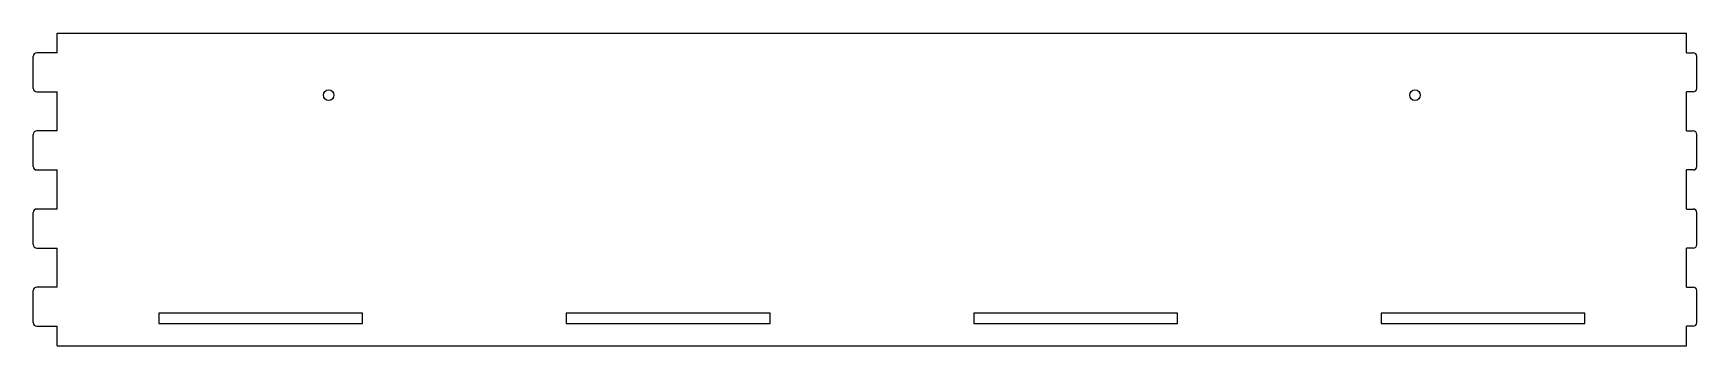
# Model space of a CAD drawing. Header units: millimetres. Extents: x 0 to 948, y 0 to 178.
import ezdxf

# ---------------------------------------------------------------- set-up
doc = ezdxf.new("R2010")
doc.units = ezdxf.units.MM
doc.layers.add('CutProfile', color=7, linetype='CONTINUOUS')

msp = doc.modelspace()

# ---------------------------------------------------------------- linework, layer by layer
at = {"layer": 'CutProfile'}
for p, q in [((13.6, 177.8), (942, 177.8)), ((13.6, 166.6875), (13.6, 177.8)), ((942, 166.6875), (942, 177.8)), ((0, 146.4625), (0, 164.6875)), ((13.6, 166.6875), (2, 166.6875)), ((942, 166.6875), (945.8, 166.6875)), ((947.8, 146.4625), (947.8, 164.6875)), ((2, 144.4625), (13.6, 144.4625)), ((13.6, 122.2375), (13.6, 144.4625)), ((942, 122.2375), (942, 144.4625)), ((945.8, 144.4625), (942, 144.4625)), ((0, 102.0125), (0, 120.2375)), ((13.6, 122.2375), (2, 122.2375)), ((942, 122.2375), (945.8, 122.2375)), ((947.8, 102.0125), (947.8, 120.2375)), ((2, 100.0125), (13.6, 100.0125)), ((13.6, 77.7875), (13.6, 100.0125)), ((942, 77.7875), (942, 100.0125)), ((945.8, 100.0125), (942, 100.0125)), ((13.6, 77.7875), (2, 77.7875)), ((942, 77.7875), (945.8, 77.7875)), ((0, 57.5625), (0, 75.7875)), ((947.8, 57.5625), (947.8, 75.7875)), ((2, 55.5625), (13.6, 55.5625)), ((13.6, 33.3375), (13.6, 55.5625)), ((942, 33.3375), (942, 55.5625)), ((945.8, 55.5625), (942, 55.5625)), ((0, 13.1125), (0, 31.3375)), ((13.6, 33.3375), (2, 33.3375)), ((942, 33.3375), (945.8, 33.3375)), ((947.8, 13.1125), (947.8, 31.3375)), ((2, 11.1125), (13.6, 11.1125)), ((13.6, 0), (13.6, 11.1125)), ((187.675, 18.5), (71.625, 18.5)), ((71.625, 18.5), (71.625, 12.7)), ((71.625, 12.7), (187.675, 12.7)), ((187.675, 12.7), (187.675, 18.5)), ((419.775, 18.5), (303.725, 18.5)), ((303.725, 18.5), (303.725, 12.7)), ((303.725, 12.7), (419.775, 12.7)), ((419.775, 12.7), (419.775, 18.5)), ((651.875, 18.5), (535.825, 18.5)), ((535.825, 18.5), (535.825, 12.7)), ((535.825, 12.7), (651.875, 12.7)), ((651.875, 12.7), (651.875, 18.5)), ((883.975, 18.5), (767.925, 18.5)), ((767.925, 18.5), (767.925, 12.7)), ((767.925, 12.7), (883.975, 12.7)), ((883.975, 12.7), (883.975, 18.5)), ((942, 0), (942, 11.1125)), ((945.8, 11.1125), (942, 11.1125)), ((13.6, 0), (942, 0))]:
    msp.add_line(p, q, dxfattribs=at)
for centre in [(168.3333, 142.6), (787.2667, 142.6)]:
    msp.add_circle(centre, 3, dxfattribs=at)
for centre, start, end in [((2, 164.6875), 90, 180), ((945.8, 164.6875), 0, 90), ((2, 146.4625), 180, -90), ((945.8, 146.4625), -90, 0), ((2, 120.2375), 90, 180), ((945.8, 120.2375), 0, 90), ((2, 102.0125), 180, -90), ((945.8, 102.0125), -90, 0), ((2, 75.7875), 90, 180), ((945.8, 75.7875), 0, 90), ((2, 57.5625), 180, -90), ((945.8, 57.5625), -90, 0), ((2, 31.3375), 90, 180), ((945.8, 31.3375), 0, 90), ((2, 13.1125), 180, -90), ((945.8, 13.1125), -90, 0)]:
    msp.add_arc(centre, 2, start, end, dxfattribs=at)

doc.saveas('drawing.dxf')
